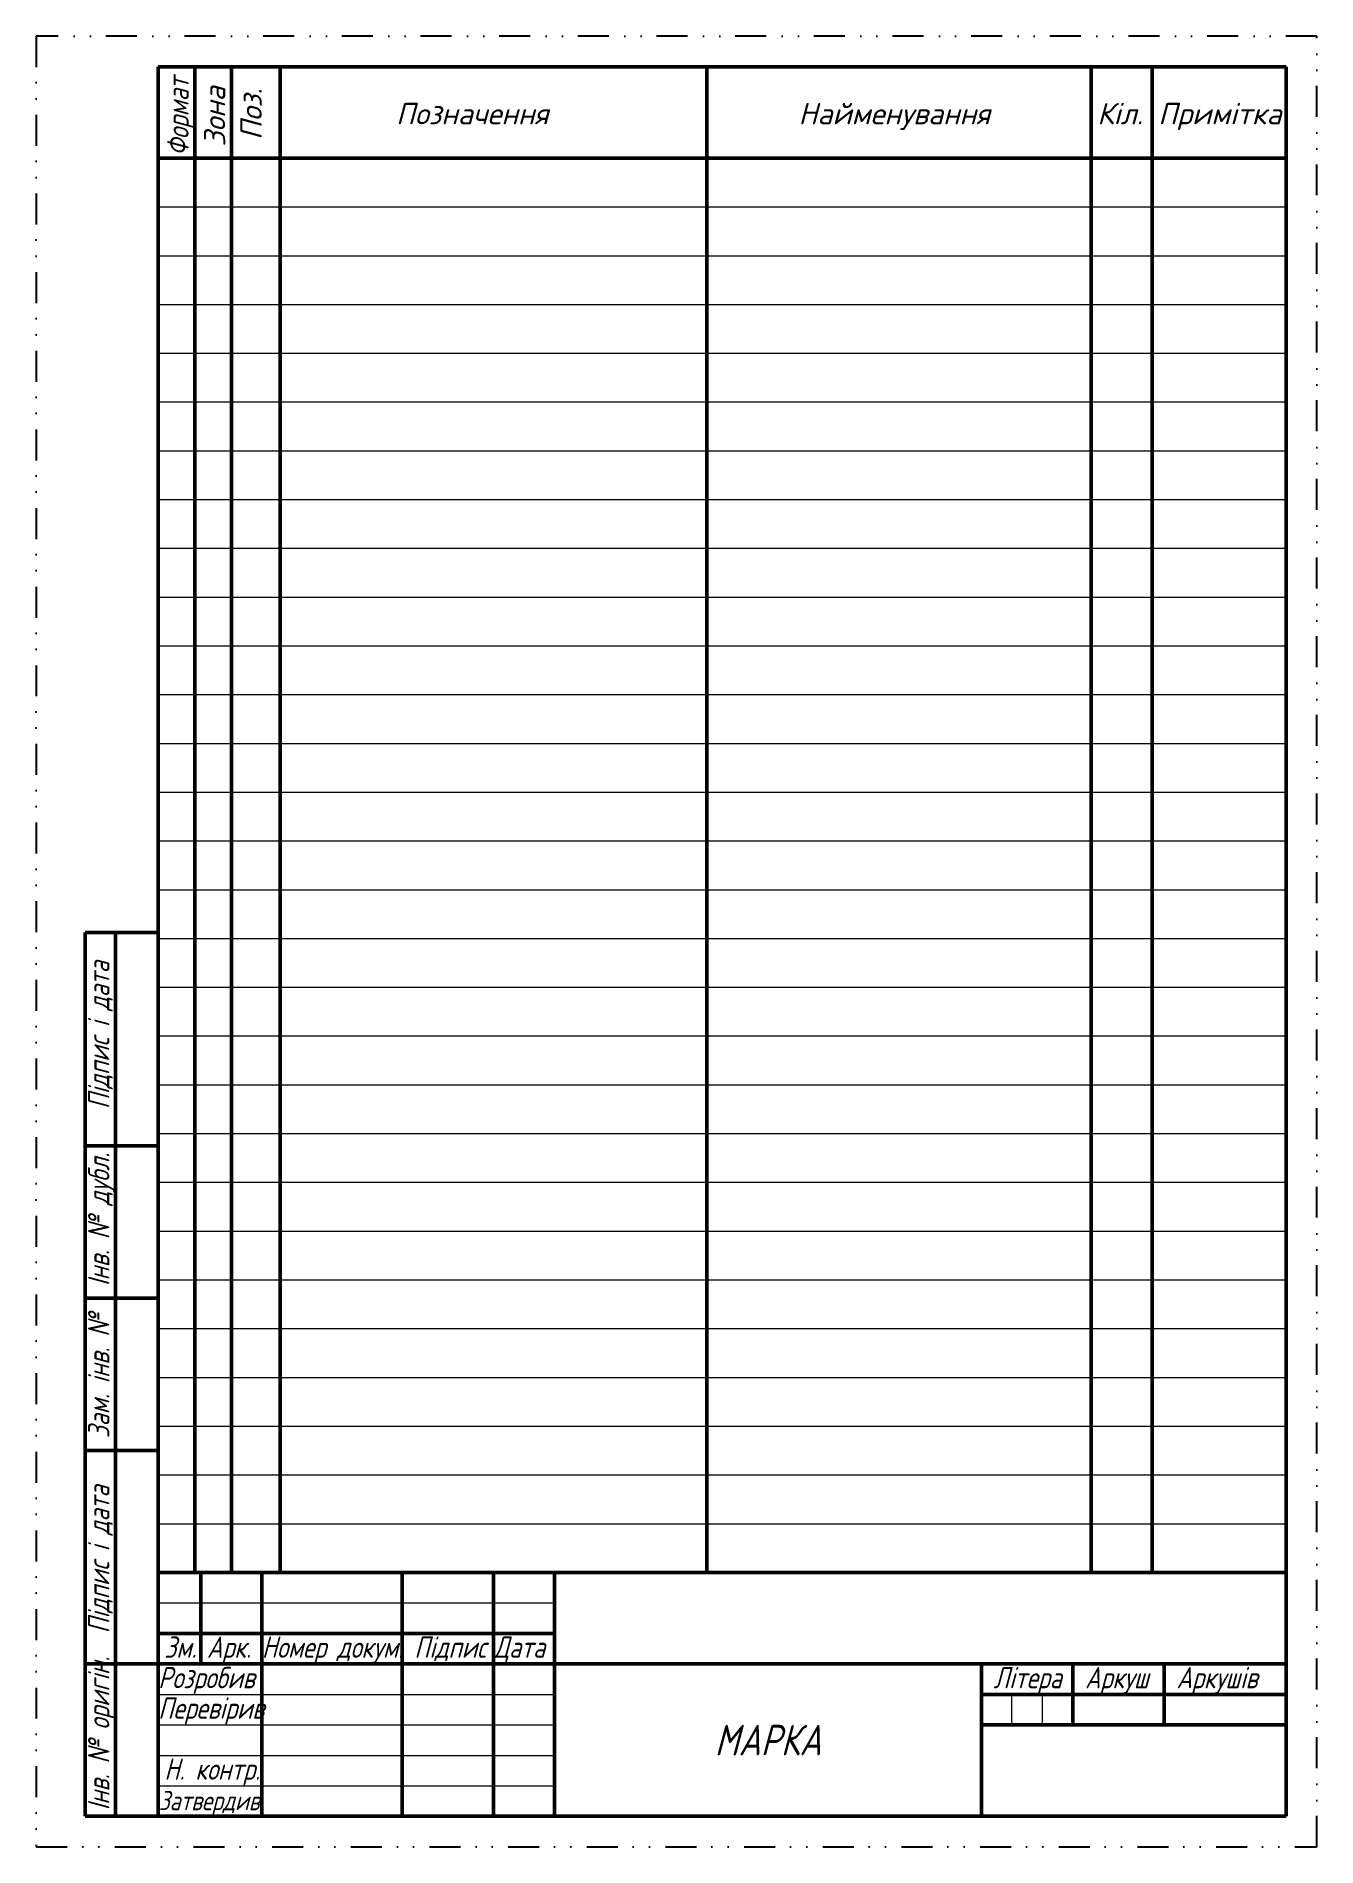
# Model space of a CAD drawing. Header units: millimetres. Extents: x 0 to 210, y 0 to 297.
import ezdxf

# ---------------------------------------------------------------- set-up
doc = ezdxf.new("R2010")
doc.units = ezdxf.units.MM
doc.header["$LTSCALE"] = 0.2
doc.linetypes.add('линия_сгибаX2', pattern=[63.5, 25.4, -12.7, 0, -12.7, 0, -12.7])
doc.layers.get('0').update_dxf_attribs({"lineweight": 50})
doc.layers.add('Формат чертежа', color=7, linetype='Continuous', lineweight=50)
doc.styles.add('основная надпись', font='isocpeur.ttf', dxfattribs={"width": 0.8, "oblique": 15})
doc.styles.add('стиль1', font='isocpeur.ttf', dxfattribs={"oblique": 15})

msp = doc.modelspace()

# ---------------------------------------------------------------- linework, layer by layer
at = {"layer": 'Формат чертежа', "linetype": 'линия_сгибаX2', "lineweight": -3}
for p, q in [((210, 297), (0, 297)), ((0, 297), (0, 0)), ((210, 0), (210, 297)), ((0, 0), (210, 0))]:
    msp.add_line(p, q, dxfattribs=at)
at = {"layer": 'Формат чертежа'}
for p, q in [((205, 292), (20, 292)), ((20, 292), (20, 45)), ((26, 45), (26, 292)), ((32, 45), (32, 292)), ((40, 45), (40, 292)), ((110, 45), (110, 292)), ((173, 45), (173, 292)), ((183, 45), (183, 292)), ((205, 45), (205, 292)), ((20, 277), (205, 277)), ((8, 115), (8, 150)), ((8, 150), (20, 150)), ((13, 5), (13, 150)), ((20, 5), (20, 150)), ((8, 90), (8, 115)), ((8, 115), (20, 115)), ((8, 65), (8, 90)), ((8, 90), (20, 90)), ((8, 30), (8, 65)), ((8, 65), (20, 65)), ((205, 45), (20, 45)), ((20, 5), (20, 45)), ((27, 30), (27, 45)), ((37, 5), (37, 45)), ((60, 5), (60, 45)), ((75, 5), (75, 45)), ((85, 5), (85, 45)), ((205, 5), (205, 45)), ((20, 35), (85, 35)), ((8, 5), (8, 30)), ((8, 30), (20, 30)), ((20, 30), (85, 30)), ((85, 30), (205, 30)), ((155, 5), (155, 30)), ((170, 20), (170, 30)), ((185, 20), (185, 30)), ((155, 25), (205, 25)), ((205, 20), (155, 20)), ((13, 5), (8, 5)), ((20, 5), (13, 5)), ((20, 5), (85, 5)), ((85, 5), (205, 5))]:
    msp.add_line(p, q, dxfattribs=at)
at = {"layer": 'Формат чертежа', "lineweight": 20}
for p, q in [((20, 269), (205, 269)), ((20, 261), (205, 261)), ((20, 253), (205, 253)), ((20, 245), (205, 245)), ((20, 237), (205, 237)), ((20, 229), (205, 229)), ((20, 221), (205, 221)), ((20, 213), (205, 213)), ((20, 205), (205, 205)), ((20, 197), (205, 197)), ((20, 189), (205, 189)), ((20, 181), (205, 181)), ((20, 173), (205, 173)), ((20, 165), (205, 165)), ((20, 157), (205, 157)), ((20, 149), (205, 149)), ((20, 141), (205, 141)), ((20, 133), (205, 133)), ((20, 125), (205, 125)), ((20, 117), (205, 117)), ((20, 109), (205, 109)), ((20, 101), (205, 101)), ((20, 93), (205, 93)), ((20, 85), (205, 85)), ((20, 77), (205, 77)), ((20, 69), (205, 69)), ((20, 61), (205, 61)), ((20, 53), (205, 53)), ((20, 40), (85, 40)), ((20, 25), (85, 25)), ((160, 20), (160, 25)), ((165, 20), (165, 25)), ((20, 20), (85, 20)), ((20, 15), (85, 15)), ((20, 10), (85, 10))]:
    msp.add_line(p, q, dxfattribs=at)

# ---------------------------------------------------------------- texts
at = {"insert": (120, 17.5), "char_height": 5, "width": 70, "attachment_point": 5, "style": 'основная надпись'}
msp.add_mtext('МАРКА', dxfattribs=at)
at = {"layer": 'Формат чертежа', "oblique": 15, "width": 0.8}
for s, style, p in [('Формат', 'стиль1', (25, 277.35)), ('Пiдпис i дата', 'основная надпись', (12, 121)), ('Iнв. № дубл.', 'основная надпись', (12, 92)), ('Зам. iнв. №', 'основная надпись', (12, 67)), ('Пiдпис i дата', 'основная надпись', (12, 35)), ('Iнв. № оригін.', 'основная надпись', (12, 6))]:
    msp.add_text(s, height=3.5, rotation=90, dxfattribs=dict(at, style=style)).set_placement(p)
at = {"layer": 'Формат чертежа', "style": 'стиль1', "oblique": 15}
for s, p in [('Зона', (31, 278.9)), ('Поз.', (37, 279.98))]:
    msp.add_text(s, height=3.5, rotation=90, dxfattribs=at).set_placement(p)
for s, p in [('Позначення', (59, 282.55)), ('Найменування', (125, 282.55)), ('Кiл.', (174, 282.55)), ('Примiтка', (184, 282.55))]:
    msp.add_text(s, height=3.5, dxfattribs=at).set_placement(p)
at = {"layer": 'Формат чертежа', "style": 'основная надпись', "oblique": 15, "width": 0.8}
for s, height, p in [('Зм.', 3.5, (21, 31)), ('Арк.', 3.5, (28, 31)), ('Номер докум.', 3.5, (37, 31)), ('Пiдпис', 3.5, (62, 31)), ('Дата', 3.5, (75, 31)), ('Розробив', 3.5, (20, 26)), ('Лiтера', 3.5, (157, 26)), ('Аркуш', 3.5, (172, 26)), ('Аркушiв', 3.5, (187, 26)), ('Перевiрив', 3.5, (20, 21)), ('Н. контр.', 3.5, (21, 11)), ('Затвердив', 3.15, (20.1, 6))]:
    msp.add_text(s, height=height, dxfattribs=at).set_placement(p)

doc.saveas('drawing.dxf')
